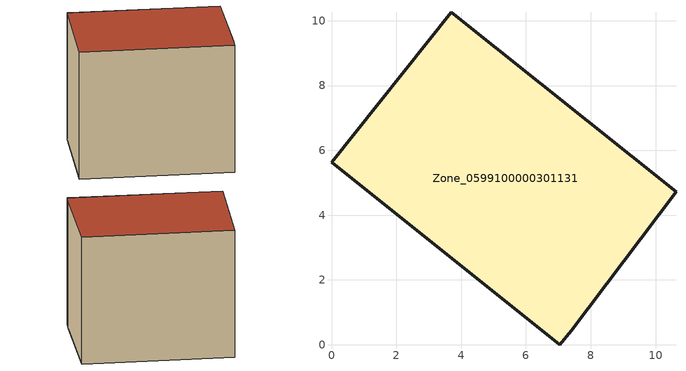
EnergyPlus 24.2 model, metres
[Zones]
Zone_0599100000301131
 floor ground (C_G): 7.39,0.43 7.05,0 0,5.63 3.69,10.26 10.63,4.72 z0.46
 wall outside (C_F): 7.05,0 7.39,0.43 10.63,4.72 3.69,10.26 0,5.63 7.05,0 z0.46:8.39
 roof outside (C_R): 3.69,10.26 0,5.63 7.05,0 7.39,0.43 10.63,4.72 z8.39
[BUILDING]
Pand.0599100000301131: North Axis=0; Terrain=City; Loads Convergence Tolerance Value=0.04; Temperature Convergence Tolerance Value=0.4; Solar Distribution=FullExterior; Maximum Number of Warmup Days=25; Minimum Number of Warmup Days=1
[Site:Location]
Rotterdam.The.Hague.AP_ZH_NLD Design_Conditions: Latitude=51.96; Longitude=4.45; Time Zone=1; Elevation=-4.5
[SITE:GROUNDTEMPERATURE:BUILDINGSURFACE]
18, 18, 18, 18, 18, 18, 18, 18, 18, 18, 18, 18
[MATERIAL] Thermal Absorptance=0.9; Solar Absorptance=0.7; Visible Absorptance=0.7
Name | Roughness | Thickness | Conductivity | Density | Specific Heat
G.TI.1975-1991 | MediumSmooth | 0.15 | 0.288461 | 540 | 1210
F.TI.1975-1991 | Rough | 0.3 | 0.230769 | 1920 | 840
R.TI.1975-1991 | MediumRough | 0.2 | 0.153846 | 1500 | 1000
[CONSTRUCTION]
C_G: G.TI.1975-1991
C_F: F.TI.1975-1991
C_R: R.TI.1975-1991
[ZONE]
Zone_0599100000301131: Type=1; Multiplier=1; Ceiling Height=Autocalculate; Volume=Autocalculate; Floor Area=autocalculate; Part of Total Floor Area=Yes
[ZONEINFILTRATION:DESIGNFLOWRATE]
Infil_Zone_0599100000301131: Zone or ZoneList or Space or SpaceList=Zone_0599100000301131; Schedule=AlwaysOn; Design Flow Rate Calculation Method=Flow/Area; Flow Rate per Floor Area=0.003; Constant Term Coefficient=1; Temperature Term Coefficient=0; Velocity Term Coefficient=0; Velocity Squared Term Coefficient=0
[HVACTEMPLATE:ZONE:IDEALLOADSAIRSYSTEM]
Zone_0599100000301131: Maximum Heating Supply Air Temperature=50; Minimum Cooling Supply Air Temperature=13; Maximum Heating Supply Air Humidity Ratio=0.0156; Minimum Cooling Supply Air Humidity Ratio=0.0077; Heating Limit=NoLimit; Cooling Limit=NoLimit; Dehumidification Control Type=ConstantSensibleHeatRatio; Cooling Sensible Heat Ratio=0.7; Dehumidification Setpoint=60; Humidification Control Type=None; Humidification Setpoint=30; Outdoor Air Method=None; Outdoor Air Flow Rate per Person=0.00944; Outdoor Air Flow Rate per Zone Floor Area=0; Outdoor Air Flow Rate per Zone=0; Demand Controlled Ventilation Type=None; Outdoor Air Economizer Type=NoEconomizer; Heat Recovery Type=None; Sensible Heat Recovery Effectiveness=0.7; Latent Heat Recovery Effectiveness=0.65
[ZONECONTROL:THERMOSTAT]
ThermostatControl_Zone_0599100000301131: Zone or ZoneList=Zone_0599100000301131; Control Type Schedule=DualSetpointControlType; Control 1=Thermostat_Zone_0599100000301131; Temperature Difference Between Cutout And Setpoint=0
[THERMOSTATSETPOINT:DUALSETPOINT]
Thermostat_Zone_0599100000301131: Heating Setpoint Temperature Schedule=HeatingSetpoint_Zone_0599100000301131; Cooling Setpoint Temperature Schedule=CoolingSetpoint_Zone_0599100000301131
[SCHEDULE:COMPACT]
HeatingSetpoint_Zone_0599100000301131: Through: 12/31, For: AllDays, Until: 24:00, 21
CoolingSetpoint_Zone_0599100000301131: Through: 12/31, For: AllDays, Until: 24:00, 24
DualSetpointControlType: Through: 12/31, For: AllDays, Until: 24:00, 4
AlwaysOn: Through: 12/31, For: AllDays, Until: 24:00, 1
